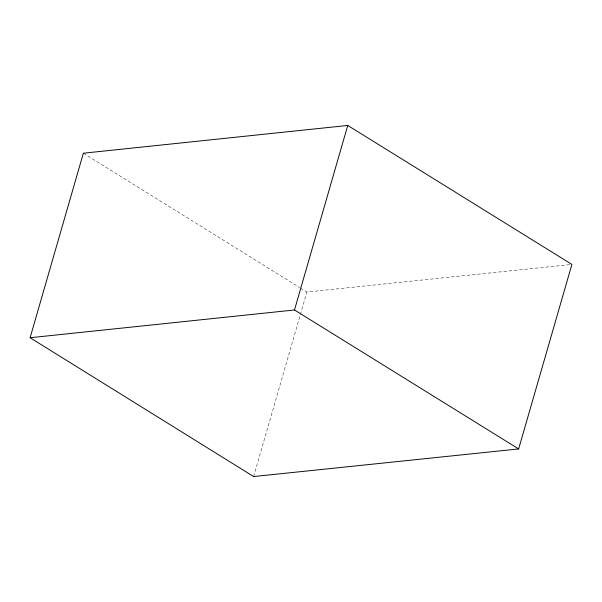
<?xml version="1.0" encoding="UTF-8"?>
<svg xmlns="http://www.w3.org/2000/svg" width="602" height="602" viewBox="0 0 602 602"><rect width="100%" height="100%" fill="white"/><g stroke="black" fill="none" stroke-linecap="round" stroke-linejoin="round"><path stroke-width="0.45" stroke-dasharray="3.01 2.26" d="M253.63 476.551L300.135 315.433M300.398 314.53L306.892 292.023L570.034 264.617M83.362 153.209L299.706 287.568M300.503 288.057L306.892 292.023"/><path stroke-width="0.9" d="M30.1 337.73L83.362 153.209L347.753 125.449L571.9 264.421L518.638 448.941L253.63 476.551L30.1 337.73L294.491 309.977L518.638 448.941M294.491 309.977L347.753 125.449"/></g></svg>
